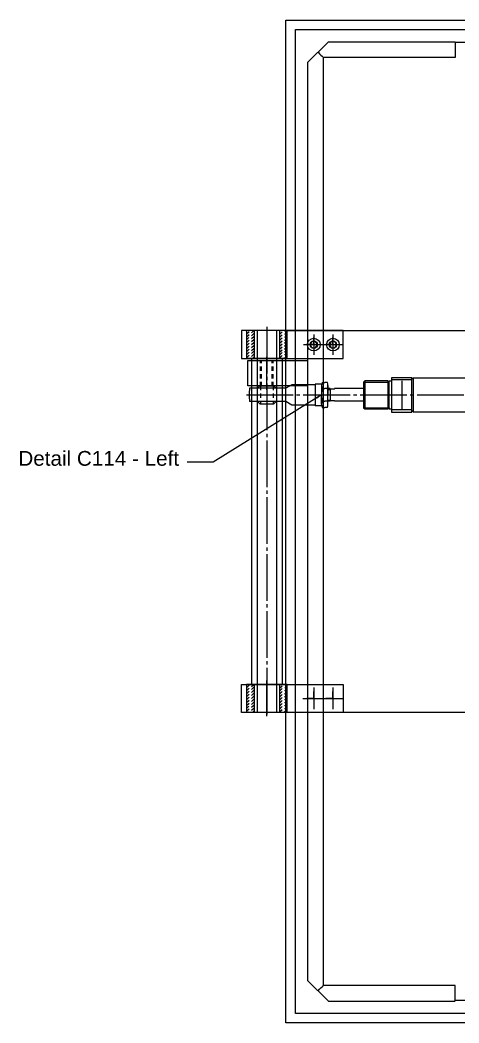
# Model space of a CAD drawing. Header units: inches. Extents: x -18 to 106, y -1 to 100.
# Drawn here: x -9.21 to 3.71, y -1.07 to 28.48 of the extents above; entities that cross this region are included whole.
import ezdxf

# ---------------------------------------------------------------- set-up
doc = ezdxf.new("R2010")
doc.units = ezdxf.units.IN
doc.header["$MEASUREMENT"] = 0
doc.linetypes.add('GRIDLINE', pattern=[1.53125, 1.375, -0.0625, 0.03125, -0.0625])
doc.linetypes.add('HIDDEN2', pattern=[0.1875, 0.125, -0.0625])
for name, color, linetype in [('E-1', 51, 'Continuous'), ('E-2', 255, 'Continuous'), ('E-4', 1, 'Continuous'), ('E-GRID', 65, 'GRIDLINE'), ('E-HATCH', 92, 'Continuous'), ('E-HIDDEN', 64, 'HIDDEN2'), ('E-TEXT', 82, 'Continuous')]:
    doc.layers.add(name, color=color, linetype=linetype)
doc.styles.add('NewTextStyle_6', font='arial.ttf', dxfattribs={"height": 0.435519})
doc.styles.get("Standard").update_dxf_attribs({"font": 'txt.shx'})
doc.dimstyles.get("Standard").update_dxf_attribs({"dimtxt": 0.18, "dimasz": 0.18, "dimexe": 0.18, "dimexo": 0.0625, "dimgap": 0.09, "dimtad": 0, "dimtih": 1, "dimtoh": 1, "dimdec": 4, "dimzin": 0, "dimdsep": 46, "dimtxsty": 'Standard', "dimcen": 0.09, "dimadec": 0, "dimazin": 0, "dimtfac": 1, "dimtdec": 4, "dimtofl": 0, "dimtmove": 0, "dimatfit": 3, "dimfxl": 1, "dimtolj": 1, "dimtzin": 0, "dimarcsym": 0})

# ---------------------------------------------------------------- blocks, each defined once
blk = doc.blocks.new('Detail445TopLeft')
at = {"layer": 'E-1'}
for p, q in [((-1.946, 17.752), (-1.946, 17.122)), ((0.904, 17.815), (1.654, 17.815)), ((0.939, 17.849), (0.939, 17.024)), ((1.62, 17.849), (1.62, 17.024)), ((-0.146, 17.596), (-0.08, 17.596)), ((-0.146, 17.278), (-0.08, 17.278)), ((0.904, 17.059), (1.654, 17.059))]:
    blk.add_line(p, q, dxfattribs=at)
blk.add_arc((4.891, 17.437), 0.182, 110, 20, dxfattribs=at)
at = {"layer": 'E-2'}
for p, q in [((5.285, 18.02), (5.303, 18.039)), ((5.303, 18.039), (5.566, 18.039)), ((5.566, 18.039), (5.585, 18.02)), ((-1.205, 17.737), (-1.383, 17.634)), ((-0.521, 17.737), (-1.205, 17.737)), ((-0.333, 17.756), (-0.521, 17.756)), ((-0.521, 17.756), (-0.521, 17.118)), ((-0.333, 17.756), (-0.333, 17.118)), ((-0.32, 17.805), (-0.239, 17.805)), ((-0.159, 17.805), (-0.239, 17.805)), ((0.904, 17.815), (0.939, 17.849)), ((0.904, 17.815), (0.904, 17.059)), ((1.62, 17.849), (0.939, 17.849)), ((1.62, 17.849), (1.654, 17.815)), ((1.654, 17.849), (1.729, 17.849)), ((1.654, 17.815), (1.654, 17.849)), ((1.654, 17.059), (1.654, 17.815)), ((2.329, 17.943), (1.729, 17.943)), ((1.729, 17.943), (1.729, 16.931)), ((2.329, 17.875), (1.729, 17.875)), ((2.329, 16.931), (2.329, 17.943)), ((2.329, 17.896), (2.367, 17.934)), ((2.367, 17.934), (4.553, 17.934)), ((2.367, 17.934), (2.367, 16.94)), ((4.553, 17.934), (4.591, 17.896)), ((4.553, 17.934), (4.553, 16.94)), ((4.591, 17.943), (4.985, 17.943)), ((4.591, 17.943), (4.591, 16.931)), ((4.985, 17.943), (4.985, 17.737)), ((4.985, 17.737), (6.016, 17.737)), ((5.06, 17.889), (6.26, 17.889)), ((5.06, 17.889), (5.06, 17.739)), ((5.06, 17.739), (6.26, 17.739)), ((5.06, 17.739), (5.06, 17.135)), ((5.191, 17.737), (5.191, 17.137)), ((5.266, 17.737), (5.266, 17.137)), ((5.285, 18.02), (5.585, 18.02)), ((5.285, 18.02), (5.285, 17.889)), ((5.285, 17.739), (5.285, 17.135)), ((5.3, 17.737), (5.3, 17.137)), ((5.585, 18.02), (5.585, 17.889)), ((5.585, 17.739), (5.585, 17.135)), ((5.981, 17.737), (5.981, 17.137)), ((6.26, 17.739), (6.26, 17.889)), ((6.26, 17.739), (6.26, 17.135)), ((-0.746, 17.699), (-2.508, 17.699)), ((-1.383, 17.634), (-2.452, 17.634)), ((-2.152, 17.699), (-1.739, 17.699)), ((-0.333, 17.713), (-0.333, 17.437)), ((-0.333, 17.456), (-0.333, 17.437)), ((-0.333, 17.161), (-0.333, 17.437)), ((-0.333, 17.417), (-0.333, 17.437)), ((-0.32, 17.621), (-0.239, 17.621)), ((-0.159, 17.621), (-0.239, 17.621)), ((-0.146, 17.713), (-0.146, 17.437)), ((-0.08, 17.624), (-0.146, 17.624)), ((-0.146, 17.456), (-0.146, 17.437)), ((-0.146, 17.417), (-0.146, 17.437)), ((-0.146, 17.161), (-0.146, 17.437)), ((-0.08, 17.606), (-0.08, 17.624)), ((0.045, 17.606), (-0.08, 17.606)), ((-0.08, 17.606), (-0.08, 17.268)), ((0.045, 17.606), (0.045, 17.624)), ((0.904, 17.624), (0.045, 17.624)), ((4.591, 17.69), (5.191, 17.69)), ((-1.383, 17.24), (-2.452, 17.24)), ((-2.152, 17.174), (-1.739, 17.174)), ((-1.205, 17.137), (-1.383, 17.24)), ((-0.32, 17.253), (-0.239, 17.253)), ((-0.159, 17.253), (-0.239, 17.253)), ((-0.08, 17.249), (-0.146, 17.249)), ((-0.08, 17.268), (-0.08, 17.249)), ((-0.08, 17.268), (0.045, 17.268)), ((0.045, 17.268), (0.045, 17.249)), ((0.904, 17.249), (0.045, 17.249)), ((4.591, 17.184), (5.191, 17.184)), ((-0.521, 17.137), (-1.205, 17.137)), ((-0.333, 17.118), (-0.521, 17.118)), ((-0.32, 17.069), (-0.239, 17.069)), ((-0.159, 17.069), (-0.239, 17.069)), ((0.904, 17.059), (0.939, 17.024)), ((0.939, 17.024), (1.62, 17.024)), ((1.62, 17.024), (1.654, 17.059)), ((1.654, 17.059), (1.654, 17.024)), ((1.654, 17.024), (1.729, 17.024)), ((2.329, 16.998), (1.729, 16.998)), ((1.729, 16.931), (2.329, 16.931)), ((2.329, 16.978), (2.367, 16.94)), ((2.367, 16.94), (4.553, 16.94)), ((4.553, 16.94), (4.591, 16.978)), ((4.591, 16.931), (4.985, 16.931)), ((4.985, 16.931), (4.985, 17.137)), ((4.985, 17.137), (6.016, 17.137)), ((5.06, 16.985), (5.06, 17.135)), ((5.06, 17.135), (6.26, 17.135)), ((5.06, 16.985), (6.26, 16.985)), ((5.285, 16.854), (5.285, 16.985)), ((5.285, 16.854), (5.585, 16.854)), ((5.285, 16.854), (5.303, 16.835)), ((5.566, 16.835), (5.585, 16.854)), ((5.585, 16.854), (5.585, 16.985)), ((6.26, 17.135), (6.26, 16.985)), ((5.303, 16.835), (5.566, 16.835))]:
    blk.add_line(p, q, dxfattribs=at)
for centre, radius in [((4.891, 17.437), 0.161), ((5.285, 17.437), 0.124), ((6.035, 17.437), 0.124)]:
    blk.add_circle(centre, radius, dxfattribs=at)
for centre, radius, start, end in [((0.007, 17.713), 0.34, 164.281, 180), ((-0.486, 17.713), 0.34, 0, 15.7185), ((-1.421, 17.437), 1.05, 169.193, 190.807), ((-1.946, 17.437), 0.334, 128.157, 143.862), ((-1.946, 17.437), 0.334, 36.1385, 51.8428), ((0.007, 17.713), 0.34, 180, 195.719), ((0.968, 17.437), 1.301, 171.868, 179.141), ((-0.486, 17.713), 0.34, 344.2815, 0), ((-1.447, 17.437), 1.301, 0.8594, 8.1316), ((-1.946, 17.437), 0.334, 216.138, 231.843), ((-1.946, 17.437), 0.334, 308.1572, 323.8615), ((0.968, 17.437), 1.301, 180.859, 188.132), ((0.007, 17.161), 0.34, 164.281, 180), ((0.007, 17.161), 0.34, 180, 195.719), ((-1.447, 17.437), 1.301, 351.8684, 359.1406), ((-0.486, 17.161), 0.34, 0, 15.7185), ((-0.486, 17.161), 0.34, 344.2815, 0)]:
    blk.add_arc(centre, radius, start, end, dxfattribs=at)
at = {"layer": 'E-GRID'}
for p, q in [((2.029, 17.853), (2.029, 17.021)), ((-2.546, 17.437), (6.248, 17.437)), ((4.891, 17.692), (4.891, 17.182))]:
    blk.add_line(p, q, dxfattribs=at)
at = {"layer": 'E-HIDDEN'}
for p, q in [((5.285, 17.737), (5.285, 17.137)), ((5.585, 17.737), (5.585, 17.137)), ((-2.133, 17.699), (-2.133, 17.174)), ((-1.758, 17.699), (-1.758, 17.174))]:
    blk.add_line(p, q, dxfattribs=at)
blk = doc.blocks.new('C116')
at = {"layer": 'E-4'}
for q in [(-0.771, 18.918), (-0.562, 19.126), (-0.562, 18.71), (-0.354, 18.918)]:
    blk.add_line((-0.562, 18.918), q, dxfattribs=at)
at = {"layer": 'E-4', "extrusion": (1, 0, 0), "elevation": -0.562}
blk.add_lwpolyline([(19.218, 0), (18.618, 0)], dxfattribs=at)
at = {"layer": 'E-4', "extrusion": (0, 1, 0)}
for points, elevation in [([(0.862, 0), (0.262, 0)], 18.918), ([(0.508, 0), (0.617, 0)], 19.012), ([(0.617, 0), (0.508, 0)], 18.824)]:
    blk.add_lwpolyline(points, dxfattribs=dict(at, elevation=elevation))
at = {"layer": 'E-4', "extrusion": (0.866025, -0.5, 0)}
for points, elevation in [([(16.156, 0), (16.048, 0)], -10.04), ([(16.048, 0), (16.156, 0)], -9.852)]:
    blk.add_lwpolyline(points, dxfattribs=dict(at, elevation=elevation))
at = {"layer": 'E-4', "extrusion": (0.866025, 0.5, 0)}
for points, elevation in [([(16.719, 0), (16.611, 0)], 8.878), ([(16.611, 0), (16.719, 0)], 9.066)]:
    blk.add_lwpolyline(points, dxfattribs=dict(at, elevation=elevation))
at = {"layer": 'E-4'}
for radius in [0.188, 0.108]:
    blk.add_circle((-0.562, 18.918), radius, dxfattribs=at)

msp = doc.modelspace()

# ---------------------------------------------------------------- linework, layer by layer
at = {"layer": 'E-1'}
msp.add_line((-1.946, 17.587), (-1.946, 18.562), dxfattribs=at)
for points in [[(-0.562, 8.812), (-0.562, 8.174)], [(0, 8.812), (0, 8.174)], [(-0.881, 8.493), (-0.244, 8.493)], [(-0.319, 8.493), (0.319, 8.493)]]:
    msp.add_lwpolyline(points, dxfattribs=at)
at = {"layer": 'E-2'}
for p, q in [((-1.383, -1.069), (-1.383, 28.481)), ((-1.383, 28.481), (20.817, 28.481)), ((-1.102, -0.788), (-1.102, 28.199)), ((-1.102, 28.199), (20.536, 28.199)), ((0.304, 19.331), (-2.696, 19.331)), ((-2.696, 19.331), (-2.696, 18.506)), ((-2.321, 19.331), (-2.321, 18.506)), ((-1.571, 19.331), (-2.321, 19.331)), ((-2.227, 19.331), (-2.227, 8.081)), ((-1.664, 19.331), (-2.227, 19.331)), ((-1.664, 19.331), (-1.664, 8.081)), ((-1.571, 19.331), (-1.571, 18.506)), ((-1.383, 19.331), (20.817, 19.331)), ((-1.383, 8.081), (-1.383, 19.331)), ((0.304, 18.506), (0.304, 19.331)), ((-2.696, 18.506), (0.304, 18.506)), ((-2.508, 17.699), (-2.508, 18.449)), ((-2.508, 18.449), (-0.746, 18.449)), ((-2.396, 18.506), (-2.396, 8.906)), ((-1.496, 18.506), (-2.396, 18.506)), ((-1.571, 18.506), (-2.321, 18.506)), ((-1.496, 18.506), (-1.496, 8.906)), ((-1.383, 17.699), (-1.383, 18.449)), ((-0.746, 18.449), (-0.746, 17.699)), ((-2.696, 8.081), (-2.696, 8.906)), ((-2.696, 8.906), (0.304, 8.906)), ((-1.496, 8.906), (-2.396, 8.906)), ((-2.321, 8.906), (-2.321, 8.081)), ((-1.571, 8.906), (-2.321, 8.906)), ((-1.571, 8.906), (-1.571, 8.081)), ((0.304, 8.906), (0.304, 8.081)), ((0.304, 8.081), (-2.696, 8.081)), ((-1.571, 8.081), (-2.321, 8.081)), ((-1.664, 8.081), (-2.227, 8.081)), ((20.817, 8.081), (-1.383, 8.081)), ((19.208, -0.788), (-1.102, -0.788)), ((19.324, -1.069), (-1.383, -1.069))]:
    msp.add_line(p, q, dxfattribs=at)
at = {"layer": 'E-2', "extrusion": (0.707107, -0.707107, 0)}
for points, elevation in [([(11.86, 0), (11.878, 0)], -15.46), ([(4.488, 0), (4.506, 0)], -8.089), ([(4.427, 0), (4.533, 0)], -8.027), ([(4.559, 0), (4.647, 0)], -7.947), ([(5.169, 0), (5.204, 0)], -7.39), ([(5.107, 0), (5.213, 0)], -7.328), ([(5.275, 0), (5.31, 0)], -7.284), ([(5.213, 0), (5.319, 0)], -7.222), ([(4.365, 0), (4.471, 0)], -7.965), ([(4.303, 0), (4.409, 0)], -7.903), ([(4.241, 0), (4.347, 0)], -7.841), ([(4.497, 0), (4.603, 0)], -7.885), ([(4.373, 0), (4.48, 0)], -7.762), ([(5.045, 0), (5.151, 0)], -7.267), ([(5.151, 0), (5.257, 0)], -7.16), ([(4.179, 0), (4.285, 0)], -7.779), ([(4.312, 0), (4.418, 0)], -7.7), ([(4.86, 0), (4.966, 0)], -7.081), ([(4.798, 0), (4.904, 0)], -7.019), ([(4.736, 0), (4.842, 0)], -6.957), ([(4.966, 0), (5.072, 0)], -6.975), ([(4.904, 0), (5.01, 0)], -6.913), ([(4.842, 0), (4.948, 0)], -6.851), ([(3.993, 0), (4.099, 0)], -7.594), ([(3.932, 0), (4.038, 0)], -7.532), ([(4.037, 0), (4.108, 0)], -7.39), ([(4.674, 0), (4.78, 0)], -6.895), ([(4.78, 0), (4.886, 0)], -6.789)]:
    msp.add_lwpolyline(points, dxfattribs=dict(at, elevation=elevation))
at = {"layer": 'E-2', "extrusion": (1, -3.08123e-13, 0)}
for points, elevation in [([(19.319, 0), (18.517, 0)], -2.546), ([(19.319, 0), (18.517, 0)], -2.321), ([(19.319, 0), (18.517, 0)], -1.571), ([(18.517, 0), (19.319, 0)], -1.346), ([(8.894, 0), (8.092, 0)], -2.546), ([(8.894, 0), (8.092, 0)], -1.571), ([(8.092, 0), (8.894, 0)], -1.346)]:
    msp.add_lwpolyline(points, dxfattribs=dict(at, elevation=elevation))
at = {"layer": 'E-2'}
for points in [[(-2.321, 19.331), (-2.534, 19.331)], [(-2.483, 18.506), (-2.471, 18.518)], [(-2.321, 8.906), (-2.534, 8.906)], [(-2.321, 8.894), (-2.321, 8.092)], [(-1.357, 8.906), (-1.571, 8.906)], [(-2.396, 8.668), (-2.321, 8.743)], [(-1.571, 8.618), (-1.496, 8.693)], [(-1.571, 8.531), (-1.496, 8.606)], [(-1.421, 8.618), (-1.346, 8.693)], [(-1.421, 8.531), (-1.346, 8.606)], [(-2.546, 8.368), (-2.471, 8.443)], [(-2.546, 8.281), (-2.471, 8.356)], [(-2.396, 8.406), (-2.321, 8.481)], [(-2.396, 8.318), (-2.321, 8.393)], [(-2.396, 8.231), (-2.321, 8.306)], [(-2.321, 8.081), (-2.534, 8.081)], [(-2.483, 8.081), (-2.471, 8.093)], [(-2.396, 8.143), (-2.321, 8.218)], [(-1.571, 8.093), (-1.496, 8.168)], [(-1.357, 8.081), (-1.571, 8.081)], [(-1.421, 8.093), (-1.346, 8.168)]]:
    msp.add_lwpolyline(points, dxfattribs=at)
at = {"layer": 'E-2', "extrusion": (-2.99176e-13, -1, 0)}
for elevation in [-19.331, -18.506]:
    msp.add_lwpolyline([(-1.357, 0), (-1.571, 0)], dxfattribs=dict(at, elevation=elevation))
at = {"layer": 'E-2', "extrusion": (-3.19121e-13, -1, 0), "elevation": -18.506}
msp.add_lwpolyline([(-2.321, 0), (-2.534, 0)], dxfattribs=at)
at = {"layer": 'E-2'}
for centre, start, end in [((-2.534, 19.319), 90, 180), ((-2.332, 19.319), 360, 90), ((-1.559, 19.319), 90, 180), ((-1.357, 19.319), 360, 90), ((-2.534, 18.517), 180, 270), ((-2.332, 18.517), 270, 360), ((-1.559, 18.517), 180, 270), ((-1.357, 18.517), 270, 360), ((-2.534, 8.894), 90, 180), ((-2.332, 8.894), 360, 90), ((-1.559, 8.894), 90, 180), ((-1.357, 8.894), 360, 90), ((-2.534, 8.092), 180, 270), ((-2.332, 8.092), 270, 360), ((-1.559, 8.092), 180, 270), ((-1.357, 8.092), 270, 360)]:
    msp.add_arc(centre, 0.0112, start, end, dxfattribs=at)
at = {"layer": 'E-4'}
for p, q in [((-0.13, 27.843), (-0.746, 27.227)), ((-0.13, 27.843), (3.605, 27.843)), ((3.605, 27.833), (3.605, 27.376)), ((4.917, 27.823), (3.605, 27.823)), ((-0.438, 27.535), (-0.392, 27.489)), ((-0.392, 27.489), (-0.352, 27.449)), ((-0.746, 27.227), (-0.746, 0.184)), ((-0.352, 27.449), (-0.32, 27.417)), ((-0.32, 27.417), (-0.297, 27.394)), ((-0.297, 27.394), (-0.283, 27.38)), ((-0.283, 27.38), (-0.278, 27.376)), ((-0.278, 0.036), (-0.278, 27.376)), ((3.605, 27.376), (-0.278, 27.376)), ((-0.746, 0.184), (-0.13, -0.432)), ((-0.32, -0.006), (-0.297, 0.017)), ((-0.297, 0.017), (-0.283, 0.031)), ((-0.283, 0.031), (-0.278, 0.036)), ((3.605, 0.036), (-0.278, 0.036)), ((3.605, -0.422), (3.605, 0.036)), ((-0.438, -0.124), (-0.392, -0.077)), ((-0.392, -0.077), (-0.352, -0.038)), ((-0.352, -0.038), (-0.32, -0.006)), ((-0.13, -0.432), (3.605, -0.432)), ((4.917, -0.412), (3.605, -0.412))]:
    msp.add_line(p, q, dxfattribs=at)
at = {"layer": 'E-GRID'}
for p, q in [((-1.946, 19.443), (-1.946, 18.393)), ((-1.946, 19.443), (-1.946, 7.968)), ((-1.946, 7.968), (-1.946, 9.018)), ((-0.562, 8.493), (-0.562, 8.701)), ((0, 8.493), (0, 8.701)), ((-0.562, 8.493), (-0.771, 8.493)), ((-0.562, 8.493), (-0.562, 8.285)), ((-0.562, 8.493), (-0.354, 8.493)), ((0, 8.493), (-0.208, 8.493)), ((0, 8.493), (0, 8.285)), ((0, 8.493), (0.208, 8.493))]:
    msp.add_line(p, q, dxfattribs=at)
at = {"layer": 'E-HATCH', "extrusion": (0.707107, -0.707107, 0)}
for points, elevation in [([(11.798, 0), (11.904, 0)], -15.398), ([(11.736, 0), (11.842, 0)], -15.336), ([(11.931, 0), (12.019, 0)], -15.319), ([(11.869, 0), (11.975, 0)], -15.257), ([(12.541, 0), (12.576, 0)], -14.762), ([(12.479, 0), (12.585, 0)], -14.7), ([(12.647, 0), (12.682, 0)], -14.656), ([(12.585, 0), (12.691, 0)], -14.594), ([(11.674, 0), (11.78, 0)], -15.275), ([(11.612, 0), (11.719, 0)], -15.213), ([(11.551, 0), (11.657, 0)], -15.151), ([(11.745, 0), (11.851, 0)], -15.133), ([(11.683, 0), (11.789, 0)], -15.071), ([(12.417, 0), (12.523, 0)], -14.638), ([(12.231, 0), (12.337, 0)], -14.452), ([(12.523, 0), (12.629, 0)], -14.532), ([(11.427, 0), (11.533, 0)], -15.027), ([(11.365, 0), (11.471, 0)], -14.965), ([(11.621, 0), (11.727, 0)], -15.009), ([(11.559, 0), (11.665, 0)], -14.947), ([(11.498, 0), (11.604, 0)], -14.886), ([(12.169, 0), (12.275, 0)], -14.391), ([(12.107, 0), (12.213, 0)], -14.329), ([(12.046, 0), (12.152, 0)], -14.267), ([(12.275, 0), (12.381, 0)], -14.285), ([(12.213, 0), (12.32, 0)], -14.223), ([(12.152, 0), (12.258, 0)], -14.161), ([(11.303, 0), (11.409, 0)], -14.903), ([(11.409, 0), (11.48, 0)], -14.762)]:
    msp.add_lwpolyline(points, dxfattribs=dict(at, elevation=elevation))
at = {"layer": 'E-HATCH'}
for points in [[(-2.396, 19.093), (-2.321, 19.168)], [(-1.571, 19.043), (-1.496, 19.118)], [(-1.571, 18.956), (-1.496, 19.031)], [(-1.421, 19.043), (-1.346, 19.118)], [(-1.421, 18.956), (-1.346, 19.031)], [(-1.421, 18.868), (-1.346, 18.943)], [(-2.546, 18.793), (-2.471, 18.868)], [(-2.396, 18.568), (-2.321, 18.643)], [(-1.571, 18.518), (-1.496, 18.593)], [(-1.421, 18.518), (-1.346, 18.593)]]:
    msp.add_lwpolyline(points, dxfattribs=at)
at = {"layer": 'E-HIDDEN'}
for p, q in [((-2.133, 17.699), (-2.133, 18.449)), ((-2.105, 17.699), (-2.105, 18.449)), ((-1.786, 17.699), (-1.786, 18.449)), ((-1.758, 17.699), (-1.758, 18.449))]:
    msp.add_line(p, q, dxfattribs=at)

# ---------------------------------------------------------------- block references
for name, p in [('C116', (0, 0)), ('C116', (0.562, 0)), ('Detail445TopLeft', (0, 0))]:
    msp.add_blockref(name, p)

# ---------------------------------------------------------------- texts
at = {"layer": 'E-TEXT', "lineweight": 0, "style": 'NewTextStyle_6'}
msp.add_text('Detail C114 - Left', height=0.43552, dxfattribs=at).set_placement((-9.265, 15.348))

# ---------------------------------------------------------------- leaders
at = {"layer": 'E-TEXT', "lineweight": 0}
msp.add_leader([(-0.333, 17.437), (-3.53, 15.457), (-4.292, 15.457)], dimstyle='Standard', dxfattribs=at)

doc.saveas('drawing.dxf')
